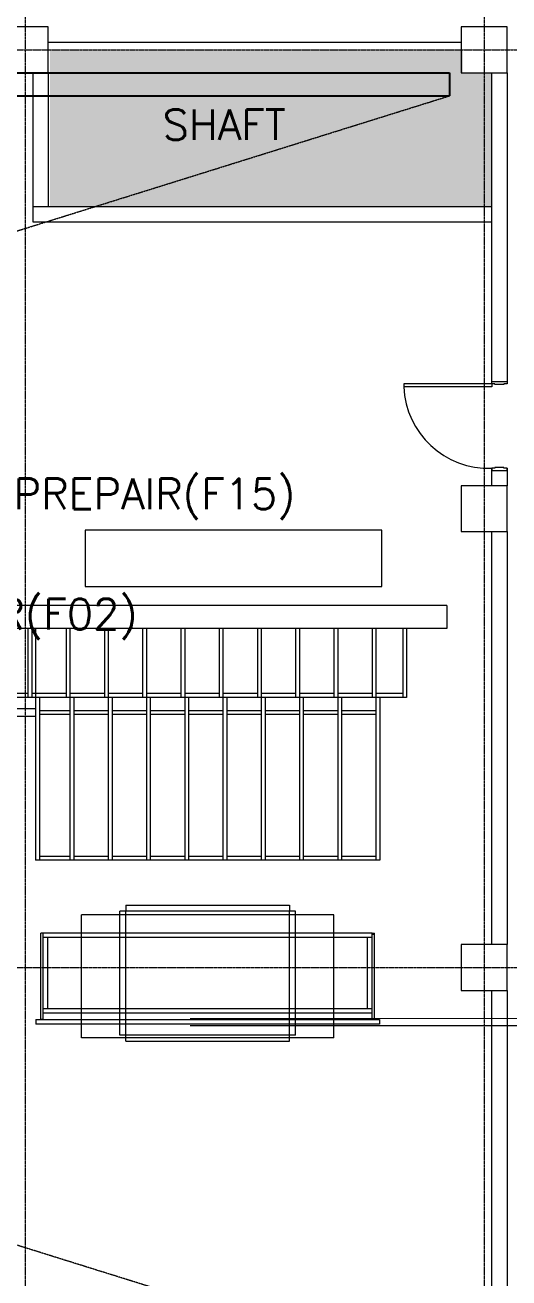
# Model space of a CAD drawing. Extents: x -59767 to 1106559, y -1290 to 1129522.
# Drawn here: x 104208 to 110533, y 250385 to 266770 of the extents above; entities that cross this region are included whole.
import ezdxf

# ---------------------------------------------------------------- set-up
doc = ezdxf.new("R2010")
doc.units = 0
doc.linetypes.add('CENTER', pattern=[2, 1.25, -0.25, 0.25, -0.25])
for name, color, linetype, lineweight in [('CENTER', 1, 'CENTER', 9), ('COLUMN', 2, 'CONTINUOUS', 9), ('TEXT', 3, 'CONTINUOUS', 9), ('WALL', 7, 'CONTINUOUS', 9), ('WALL_200', 3, 'CONTINUOUS', 9), ('중간선', 5, 'CONTINUOUS', 9), ('중심선', 1, 'CENTER', 9)]:
    doc.layers.add(name, color=color, linetype=linetype, lineweight=lineweight)
doc.layers.add('CY', color=4, linetype='CONTINUOUS')
doc.styles.get("Standard").update_dxf_attribs({"font": 'romans.shx', "bigfont": 'whtgtxt.shx'})

# ---------------------------------------------------------------- blocks, each defined once
blk = doc.blocks.new('column600')
at = {"layer": 'COLUMN', "linetype": 'Continuous'}
blk.add_lwpolyline([(-300, -300), (300, -300), (300, 300), (-300, 300)], close=True, dxfattribs=at)
blk = doc.blocks.new('CRANE')
at = {"layer": 'CENTER', "linetype": 'CENTER'}
for p, q in [((56008, 563629), (109758, 580429, -3)), ((109758, 563629), (56008, 580429))]:
    blk.add_line(p, q, dxfattribs=at)
at = {"layer": 'CY'}
for p, q in [((56008, 580729), (109758, 580729)), ((109758, 580729), (109758, 580429)), ((56008, 580429), (109758, 580429))]:
    blk.add_line(p, q, dxfattribs=at)

msp = doc.modelspace()

# ---------------------------------------------------------------- hatches: boundary and pattern name
at = {"layer": '중간선'}
h = msp.add_hatch(dxfattribs=at)
h.set_pattern_fill('ANGLE', color=1, scale=10)
h.set_pattern_definition([(0, (12052.51, 1946.294), (0, 69.85), [50.8, -19.05]), (90, (12052.51, 1946.294), (-69.85, 4e-15), [50.8, -19.05])])
h.paths.add_polyline_path([(104533.2, 266444.9), (104533.2, 264394.9), (110308.2, 264394.9), (110308.2, 266144.9), (109933.2, 266144.9), (109933.2, 266444.9)])

# ---------------------------------------------------------------- linework, layer by layer
at = {"layer": 'WALL', "color": 0}
for p, q in [((110308.2, 262079.9), (109158.2, 262079.9)), ((109158.2, 262079.9), (109158.2, 262039.9)), ((110308.2, 262039.9), (109158.2, 262039.9)), ((110308.2, 262079.9), (110308.2, 262039.9)), ((110328.2, 262107.9), (110488.2, 262107.9)), ((110328.2, 260944.9), (110488.2, 260944.9))]:
    msp.add_line(p, q, dxfattribs=at)
for points in [[(110308.2, 262107.9), (110508.2, 262107.9), (110508.2, 262079.9), (110468.2, 262079.9), (110468.2, 262067.9), (110348.2, 262067.9), (110348.2, 262079.9), (110308.2, 262079.9)], [(110308.2, 260944.9), (110508.2, 260944.9), (110508.2, 260972.9), (110468.2, 260972.9), (110468.2, 260984.9), (110348.2, 260984.9), (110348.2, 260972.9), (110308.2, 260972.9)]]:
    msp.add_lwpolyline(points, close=True, dxfattribs=at)
msp.add_arc((110271.5, 262085.8), 1113.6, 182.36526, 271.88666, dxfattribs=at)
at = {"layer": 'WALL_200', "ltscale": 0.5}
for p, q in [((104508.2, 266544.9), (109908.2, 266544.9)), ((104308.2, 266144.9), (104308.2, 264194.9)), ((104308.2, 264394.9), (110308.2, 264394.9)), ((104308.2, 264194.9), (110308.2, 264194.9))]:
    msp.add_line(p, q, dxfattribs=at)
for points in [[(104508.2, 266144.9), (104508.2, 264394.9)], [(110308.2, 262079.9), (110308.2, 266144.9), (110508.2, 266144.9), (110508.2, 262079.9)], [(110508.2, 260972.9), (110508.2, 260744.9), (110308.2, 260744.9), (110308.2, 260972.9)]]:
    msp.add_lwpolyline(points, dxfattribs=at)
for points in [[(110508.2, 260144.9), (110508.2, 254744.9), (110308.2, 254744.9), (110308.2, 260144.9)], [(110508.2, 254144.9), (110508.2, 248744.9), (110308.2, 248744.9), (110308.2, 254144.9)]]:
    msp.add_lwpolyline(points, close=True, dxfattribs=at)
at = {"layer": '중간선', "lineweight": 9}
for p, q in [((109720.4, 259177.3), (103875, 259177.3)), ((109720.4, 259177.3), (109720.4, 258877.3)), ((109720.4, 258877.3), (103875, 258877.3)), ((104245, 258877.3), (104245, 257977.3)), ((104295, 258877.3), (104295, 257977.3)), ((104345, 258877.3), (104345, 255846.3)), ((104745, 258877.3), (104745, 257977.3)), ((104795, 258877.3), (104795, 257977.3)), ((105245, 258877.3), (105245, 257977.3)), ((105295, 258877.3), (105295, 257977.3)), ((105745, 258877.3), (105745, 257977.3)), ((105795, 258877.3), (105795, 257977.3)), ((106245, 258877.3), (106245, 257977.3)), ((106295, 258877.3), (106295, 257977.3)), ((106745, 258877.3), (106745, 257977.3)), ((106795, 258877.3), (106795, 257977.3)), ((107245, 258877.3), (107245, 257977.3)), ((107295, 258877.3), (107295, 257977.3)), ((107745, 258877.3), (107745, 257977.3)), ((107795, 258877.3), (107795, 257977.3)), ((108245, 258877.3), (108245, 257977.3)), ((108295, 258877.3), (108295, 257977.3)), ((108745, 258877.3), (108745, 257977.3)), ((108795, 258877.3), (108795, 257977.3)), ((109145, 258877.3), (109145, 257977.3)), ((109195, 258877.3), (109195, 257977.3)), ((109195, 257977.3), (103995, 257977.3)), ((104245, 258027.3), (104045, 258027.3)), ((104745, 258027.3), (104295, 258027.3)), ((104395, 257977.3), (104395, 255846.3)), ((105245, 258027.3), (104795, 258027.3)), ((104795, 257977.3), (104795, 255846.3)), ((104845, 257977.3), (104845, 255846.3)), ((105745, 258027.3), (105295, 258027.3)), ((105295, 257977.3), (105295, 255846.3)), ((105345, 257977.3), (105345, 257752.3)), ((106245, 258027.3), (105795, 258027.3)), ((105795, 257977.3), (105795, 255846.3)), ((105845, 257977.3), (105845, 255846.3)), ((106745, 258027.3), (106295, 258027.3)), ((106295, 257977.3), (106295, 255846.3)), ((106345, 257977.3), (106345, 257802.3)), ((107245, 258027.3), (106795, 258027.3)), ((106795, 257977.3), (106795, 255846.3)), ((106845, 257977.3), (106845, 255846.3)), ((107745, 258027.3), (107295, 258027.3)), ((107295, 257977.3), (107295, 255846.3)), ((107345, 257977.3), (107345, 255846.3)), ((108245, 258027.3), (107795, 258027.3)), ((107795, 257977.3), (107795, 255846.3)), ((107845, 257977.3), (107845, 255846.3)), ((108745, 258027.3), (108295, 258027.3)), ((108295, 257977.3), (108295, 255846.3)), ((108345, 257977.3), (108345, 255846.3)), ((109145, 258027.3), (108795, 258027.3)), ((108795, 257977.3), (108795, 255846.3)), ((108845, 257977.3), (108845, 255846.3)), ((104345, 257827.3), (100016.6, 257827.3)), ((104795, 257802.3), (104395, 257802.3)), ((104795, 257752.3), (104395, 257752.3)), ((105295, 257802.3), (104845, 257802.3)), ((105295, 257752.3), (104845, 257752.3)), ((105795, 257802.3), (105345, 257802.3)), ((105345, 257752.3), (105345, 255846.3)), ((105795, 257752.3), (105345, 257752.3)), ((106295, 257802.3), (105845, 257802.3)), ((106295, 257752.3), (105845, 257752.3)), ((106345, 257802.3), (106345, 255846.3)), ((106795, 257802.3), (106345, 257802.3)), ((106795, 257752.3), (106345, 257752.3)), ((107295, 257802.3), (106845, 257802.3)), ((107295, 257752.3), (106845, 257752.3)), ((107795, 257802.3), (107345, 257802.3)), ((107795, 257752.3), (107345, 257752.3)), ((108295, 257802.3), (107845, 257802.3)), ((108295, 257752.3), (107845, 257752.3)), ((108795, 257802.3), (108345, 257802.3)), ((108795, 257752.3), (108345, 257752.3)), ((104345, 257727.3), (100016.6, 257727.3)), ((108845, 255846.3), (104345, 255846.3)), ((104795, 255896.3), (104395, 255896.3)), ((105295, 255896.3), (104845, 255896.3)), ((105795, 255896.3), (105345, 255896.3)), ((106295, 255896.3), (105845, 255896.3)), ((106795, 255896.3), (106345, 255896.3)), ((107295, 255896.3), (106845, 255896.3)), ((107795, 255896.3), (107345, 255896.3)), ((108295, 255896.3), (107845, 255896.3)), ((108795, 255896.3), (108345, 255896.3)), ((104944.9, 253522.9), (104945, 255135.5)), ((108245, 255135.3), (104945, 255135.5)), ((105444.9, 253560.5), (105445, 255180.5)), ((105461, 255180.5), (105445, 255180.5)), ((105525, 255180.5), (105445, 255180.5)), ((105461, 255180.5), (105445, 255180.5)), ((105524.9, 253480.5), (105525, 255180.5)), ((105525, 255260.5), (107665, 255260.3)), ((105525, 255260.5), (105525, 255180.5)), ((107745, 255180.3), (105525, 255180.5)), ((107664.9, 253480.3), (107665, 255180.3)), ((107665, 255260.3), (107665, 255180.3)), ((107744.9, 253560.3), (107745, 255180.3)), ((108244.9, 253522.7), (108245, 255135.3)), ((104414.9, 253763.2), (104415, 254895.2)), ((104445, 254895.2), (104415, 254895.2)), ((104444.9, 253845.9), (104445, 254895.2)), ((104444.9, 253763.2), (104445, 254895.2)), ((108745, 254894.9), (104445, 254895.2)), ((108745, 254834.9), (104445, 254835.2)), ((104504.9, 253905.8), (104505, 254835.2)), ((108684.9, 253905.6), (108685, 254834.9)), ((108743.5, 254879.6), (108776.5, 254879.6)), ((108744.9, 253845.6), (108745, 254894.9)), ((108744.9, 253762.9), (108745, 254894.9)), ((108745, 254894.9), (108775, 254894.9)), ((108774.9, 253762.9), (108775, 254894.9)), ((108744.9, 253905.6), (104444.9, 253905.9)), ((108744.9, 253845.6), (104444.9, 253845.9)), ((104349.9, 253763.3), (108839.9, 253762.9)), ((104349.9, 253762.9), (104349.9, 253702.9)), ((108839.9, 253702.9), (104349.9, 253703.3)), ((104444.9, 253763.2), (104414.9, 253763.2)), ((106366.5, 253777.8), (114519.4, 253781.7)), ((106366.5, 253686.1), (114519.4, 253689.9)), ((108744.9, 253762.9), (108774.9, 253762.9)), ((108839.9, 253762.9), (108839.9, 253702.9)), ((108244.9, 253522.7), (104944.9, 253522.9)), ((107744.9, 253560.3), (105444.9, 253560.5)), ((105524.9, 253480.5), (107664.9, 253480.3))]:
    msp.add_line(p, q, dxfattribs=at)
msp.add_lwpolyline([(108870.4, 260162.1), (104993.3, 260162.1), (104993.3, 259428.4), (108870.4, 259428.4)], close=True, dxfattribs=at)
at = {"layer": '중심선'}
for p, q in [((104208.2, 303942.2), (104208.2, 240444.9)), ((110208.2, 303942.2), (110208.2, 240444.9)), ((28557.7, 266444.9), (154858.2, 266444.9)), ((28557.7, 254444.9), (154858.2, 254444.9))]:
    msp.add_line(p, q, dxfattribs=at)

# ---------------------------------------------------------------- block references
at = {"layer": 'COLUMN', "linetype": 'Continuous'}
for p in [(104208.2, 266444.9), (110208.2, 266444.9), (110208.2, 260444.9), (110208.2, 254444.9)]:
    msp.add_blockref('column600', p, dxfattribs=at)
at = {"layer": '중간선', "color": 2}
msp.add_blockref('CRANE', (0, -314584.2), dxfattribs=at)

# ---------------------------------------------------------------- texts
at = {"layer": 'TEXT', "lineweight": 9}
for s, p in [('SHAFT', (106006.4, 265267.4)), ('STORAGE FOR FUEL ROD AWAITING PREPAIR(F15)', (94578, 260438.5)), ('ROD SCANNER(F02)', (100382.5, 258867.1))]:
    msp.add_text(s, height=400, dxfattribs=at).set_placement(p)

doc.saveas('drawing.dxf')
